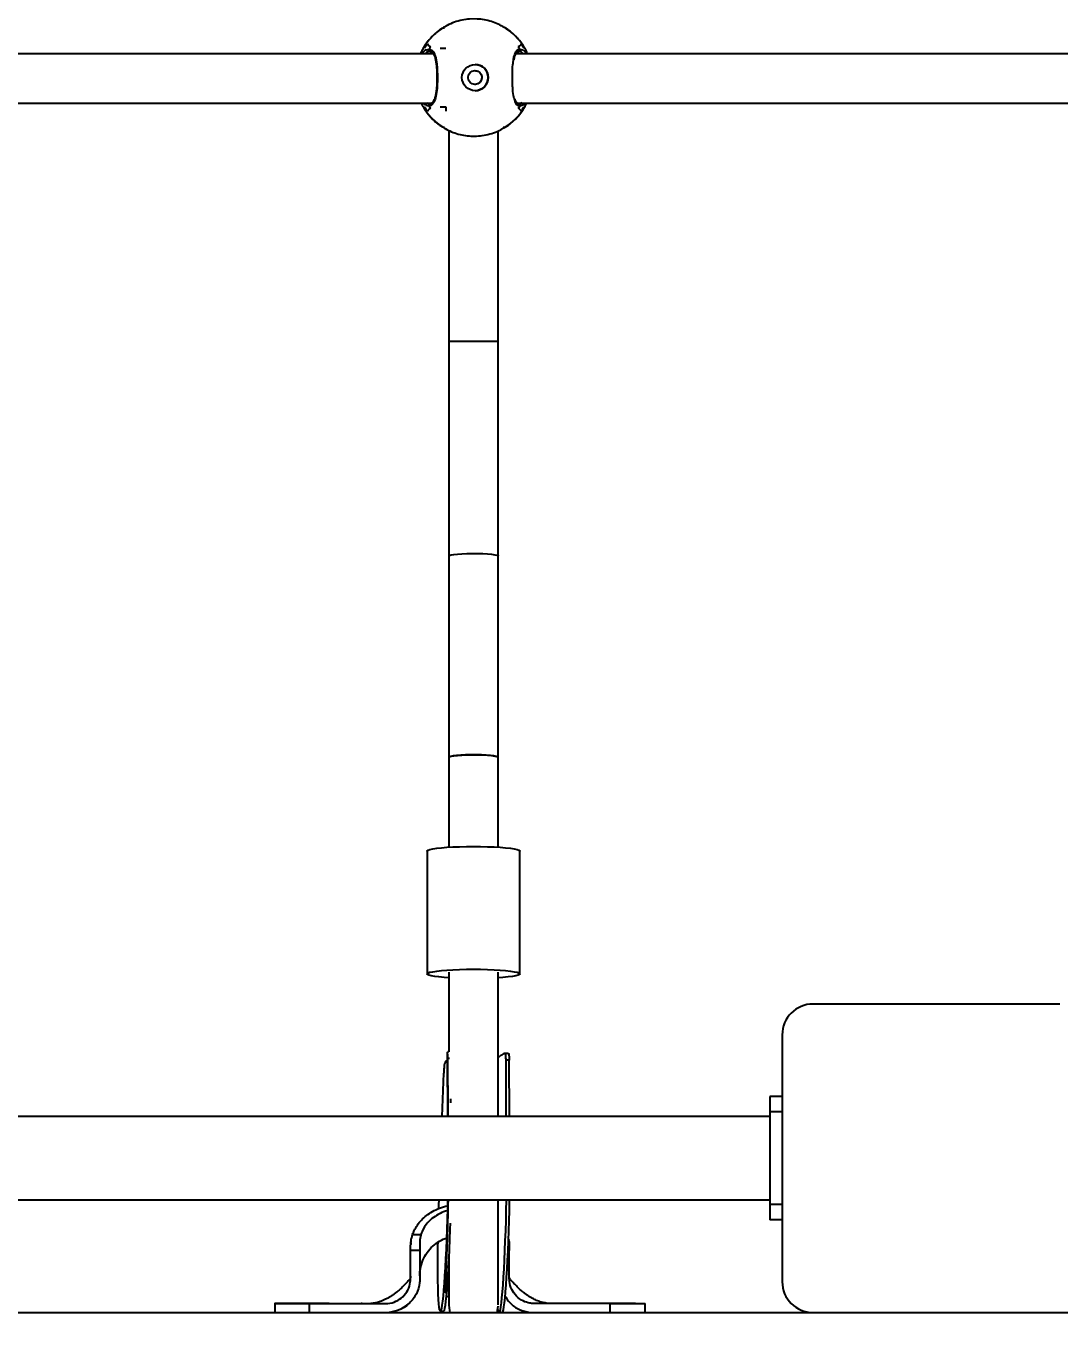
# Model space of a CAD drawing. Header units: millimetres. Extents: x -3365 to 2979, y -3775 to 2808.
# Drawn here: x -116.1 to 218.9, y -1146.7 to -724.7 of the extents above; entities that cross this region are included whole.
import ezdxf

# ---------------------------------------------------------------- set-up
doc = ezdxf.new("R2010")
doc.units = ezdxf.units.MM
for name, color, linetype in [('DIKOM_ОБЪЕКТ', 7, 'Continuous'), ('DIKOM_РАЗМЕР_ЗОНА', 7, 'Continuous'), ('DIKOM_РАЗМЕР_ОБЪЕКТА', 7, 'Continuous')]:
    doc.layers.add(name, color=color, linetype=linetype)
doc.styles.add('style1', font='arial.ttf', dxfattribs={"width": 0.8})
doc.dimstyles.new('1-50', dxfattribs={"dimtxt": 300, "dimasz": 200, "dimexe": 100, "dimexo": 0, "dimgap": 100, "dimtad": 1, "dimdec": 0, "dimtxsty": 'style1', "dimcen": 0, "dimclrd": 7, "dimclre": 7, "dimadec": 1, "dimazin": 2, "dimtfac": 1, "dimtdec": 0, "dimtmove": 0, "dimatfit": 3, "dimfxl": 0, "dimlwd": 25, "dimlwe": 18, "dimarcsym": 0})

# ---------------------------------------------------------------- blocks, each defined once
blk = doc.blocks.new('*D10')
at = {"layer": 'Defpoints', "color": 0, "transparency": 16777216}
for p in [(-921.14, 1308.33), (-1680.72, -1441.67), (325.78, -1441.67)]:
    blk.add_point(p, dxfattribs=at)
at = {"layer": 'DIKOM_РАЗМЕР_ОБЪЕКТА', "color": 7, "lineweight": 18, "transparency": 16777216}
for p, q in [((-921.14, 1308.33), (-1780.72, 1308.33)), ((325.78, -1441.67), (-1780.72, -1441.67))]:
    blk.add_line(p, q, dxfattribs=at)
at = {"layer": 'DIKOM_РАЗМЕР_ОБЪЕКТА', "color": 7, "lineweight": 25, "transparency": 16777216}
blk.add_line((-1680.72, 1108.33), (-1680.72, -1241.67), dxfattribs=at)
at = {"layer": 'DIKOM_РАЗМЕР_ОБЪЕКТА', "color": 7, "transparency": 16777216}
for points in [[(-1714.05, 1108.33), (-1647.38, 1108.33), (-1680.72, 1308.33)], [(-1714.05, -1241.67), (-1647.38, -1241.67), (-1680.72, -1441.67)]]:
    blk.add_solid(points, dxfattribs=at)
at = {"layer": 'DIKOM_РАЗМЕР_ОБЪЕКТА', "color": 0, "transparency": 16777216, "insert": (-1933.89, 16.54), "char_height": 300, "attachment_point": 5, "rotation": 90, "style": 'style1'}
blk.add_mtext('2750', dxfattribs=at)
blk = doc.blocks.new('*D11')
at = {"layer": 'Defpoints', "color": 0, "transparency": 16777216}
for p in [(-2621.14, -852.95), (2978.86, -852.95), (2978.86, -3675.5)]:
    blk.add_point(p, dxfattribs=at)
at = {"layer": 'DIKOM_РАЗМЕР_ЗОНА', "color": 7, "lineweight": 18, "transparency": 16777216}
for p, q in [((-2621.14, -852.95), (-2621.14, -3775.5)), ((2978.86, -852.95), (2978.86, -3775.5))]:
    blk.add_line(p, q, dxfattribs=at)
at = {"layer": 'DIKOM_РАЗМЕР_ЗОНА', "color": 7, "lineweight": 25, "transparency": 16777216}
blk.add_line((-2421.14, -3675.5), (2778.86, -3675.5), dxfattribs=at)
at = {"layer": 'DIKOM_РАЗМЕР_ЗОНА', "color": 7, "transparency": 16777216}
for points in [[(-2421.14, -3642.17), (-2421.14, -3708.83), (-2621.14, -3675.5)], [(2778.86, -3642.17), (2778.86, -3708.83), (2978.86, -3675.5)]]:
    blk.add_solid(points, dxfattribs=at)
at = {"layer": 'DIKOM_РАЗМЕР_ЗОНА', "color": 0, "transparency": 16777216, "insert": (368.05, -3422.33), "char_height": 300, "attachment_point": 5, "style": 'style1'}
blk.add_mtext('5600', dxfattribs=at)
blk = doc.blocks.new('*D12')
at = {"layer": 'Defpoints', "color": 0, "transparency": 16777216}
for p in [(-2915.08, 2808.33), (772.79, 2808.33), (178.86, -2941.67)]:
    blk.add_point(p, dxfattribs=at)
at = {"layer": 'DIKOM_РАЗМЕР_ЗОНА', "color": 7, "lineweight": 18, "transparency": 16777216}
for p, q in [((772.79, 2808.33), (-3015.08, 2808.33)), ((178.86, -2941.67), (-3015.08, -2941.67))]:
    blk.add_line(p, q, dxfattribs=at)
at = {"layer": 'DIKOM_РАЗМЕР_ЗОНА', "color": 7, "lineweight": 25, "transparency": 16777216}
blk.add_line((-2915.08, -2741.67), (-2915.08, 2608.33), dxfattribs=at)
at = {"layer": 'DIKOM_РАЗМЕР_ЗОНА', "color": 7, "transparency": 16777216}
for points in [[(-2948.41, 2608.33), (-2881.74, 2608.33), (-2915.08, 2808.33)], [(-2948.41, -2741.67), (-2881.74, -2741.67), (-2915.08, -2941.67)]]:
    blk.add_solid(points, dxfattribs=at)
at = {"layer": 'DIKOM_РАЗМЕР_ЗОНА', "color": 0, "transparency": 16777216, "insert": (-3168.25, 58.33), "char_height": 300, "attachment_point": 5, "rotation": 90, "style": 'style1'}
blk.add_mtext('5750', dxfattribs=at)

msp = doc.modelspace()

# ---------------------------------------------------------------- linework, layer by layer
at = {"layer": 'DIKOM_ОБЪЕКТ'}
for p, q in [((18.75, -725.39), (19.43, -725.31)), ((39.2, -725.39), (39.25, -725.39)), ((15.84, -733.7), (-257.42, -733.7)), ((13.56, -732.38), (14.48, -732.14)), ((14.75, -732.92), (14.87, -732.91)), ((18.07, -731.89), (19.92, -731.89)), ((315.84, -733.7), (42.58, -733.7)), ((43.44, -732.92), (43.52, -732.91)), ((43.83, -732.14), (44.69, -732.41)), ((45.01, -731.2), (45.08, -731.55)), ((-256.93, -749.7), (15.3, -749.7)), ((13.88, -749.56), (14.68, -749.86)), ((14.87, -749.87), (14.69, -749.85)), ((18.07, -750.89), (19.92, -750.89)), ((19.92, -750.89), (19.92, -752.26)), ((43.07, -749.7), (315.3, -749.7)), ((44.78, -750.29), (43.83, -750.63)), ((43.89, -749.72), (44.62, -749.49)), ((15, -754.19), (15.26, -754.47)), ((45.08, -751.23), (45.01, -751.57)), ((18.75, -757.39), (19.43, -757.47)), ((20.85, -758.53), (20.85, -826.79)), ((36.85, -826.79), (36.85, -758.65)), ((38.43, -757.47), (39.25, -757.39)), ((20.85, -826.79), (20.85, -896.44)), ((20.85, -826.79), (36.85, -826.79)), ((36.85, -896.44), (36.85, -826.79)), ((20.85, -896.44), (20.85, -961.7)), ((36.85, -961.7), (36.85, -896.44)), ((20.85, -961.7), (20.85, -990.84)), ((36.85, -990.84), (36.85, -961.7)), ((13.85, -992.1), (13.85, -1031.91)), ((43.85, -1031.91), (43.85, -992.1)), ((20.85, -1031.3), (20.85, -1057.18)), ((36.85, -1078.17), (36.85, -1031.3)), ((218.86, -1041.67), (138.86, -1041.67)), ((128.86, -1051.67), (128.86, -1131.67)), ((20.38, -1057.9), (20.47, -1078.17)), ((20.85, -1057.18), (20.52, -1057.18)), ((36.85, -1059.02), (37.5, -1058.58)), ((40.01, -1057.7), (38.97, -1057.67)), ((20.39, -1060.22), (20.34, -1060.22)), ((20.48, -1078.17), (20.4, -1059.34)), ((21.05, -1059.36), (20.4, -1059.34)), ((39.45, -1078.17), (39.38, -1059.85)), ((40.37, -1059.88), (39.38, -1059.85)), ((40.45, -1078.17), (40.37, -1059.88)), ((18.67, -1078.17), (19.2, -1064.07)), ((128.86, -1071.67), (124.86, -1071.67)), ((124.86, -1071.67), (124.86, -1076.67)), ((21.46, -1073.69), (21.46, -1072.42)), ((124.86, -1078.17), (-867.14, -1078.17)), ((128.86, -1076.67), (124.86, -1076.67)), ((124.86, -1076.67), (124.86, -1106.67)), ((-867.14, -1105.17), (124.86, -1105.17)), ((36.85, -1139.15), (36.85, -1105.17)), ((128.86, -1106.67), (124.86, -1106.67)), ((124.86, -1106.67), (124.86, -1111.67)), ((128.86, -1111.67), (124.86, -1111.67)), ((9.1, -1116.38), (11.82, -1116.38)), ((11.44, -1121.59), (8.44, -1121.59)), ((8.44, -1129.73), (8.44, -1121.59)), ((8.53, -1118.96), (8.5, -1119.66)), ((11.44, -1121.59), (11.44, -1129.73)), ((40.44, -1121.59), (39.91, -1121.59)), ((40.4, -1120.08), (40.35, -1119.38)), ((40.4, -1120.1), (40.39, -1119.38)), ((40.44, -1129.73), (40.44, -1121.59)), ((20.85, -1123.08), (20.85, -1139.25)), ((8.44, -1130.73), (8.44, -1129.73)), ((11.44, -1129.73), (11.44, -1130.73)), ((40.44, -1130.73), (40.44, -1129.73)), ((-35.56, -1138.73), (-35.56, -1141.67)), ((-30.29, -1138.73), (-35.55, -1138.73)), ((-27.07, -1138.73), (-28.34, -1138.73)), ((-24.28, -1141.67), (-24.28, -1138.73)), ((-24.28, -1138.73), (0.44, -1138.73)), ((7.05, -1139.52), (7.87, -1138.77)), ((73.15, -1138.73), (48.45, -1138.73)), ((73.15, -1141.67), (73.15, -1138.73)), ((77.3, -1138.73), (84.41, -1138.73)), ((84.44, -1141.67), (84.44, -1138.73)), ((-881.14, -1141.67), (138.86, -1141.67)), ((5.41, -1140.48), (7.17, -1139.43)), ((18.09, -1141.24), (19.09, -1141.27)), ((138.86, -1141.67), (218.86, -1141.67)), ((218.86, -1141.67), (1238.86, -1141.67))]:
    msp.add_line(p, q, dxfattribs=at)
at = {"layer": 'DIKOM_ОБЪЕКТ', "flags": 128}
for points in [[(20.85, -896.44), (21.04, -896.27), (21.59, -896.11), (22.48, -895.96), (23.67, -895.83), (25.1, -895.74), (26.71, -895.67), (28.42, -895.65), (30.14, -895.65), (31.81, -895.7), (33.34, -895.78), (34.66, -895.89), (35.7, -896.03), (36.43, -896.19), (36.8, -896.35), (36.85, -896.44)], [(36.85, -961.7), (36.74, -961.57), (36.28, -961.41), (35.47, -961.25), (34.35, -961.12), (32.97, -961.02), (31.4, -960.95), (29.71, -960.91), (27.98, -960.91), (26.29, -960.95), (24.72, -961.02), (23.35, -961.12), (22.23, -961.25), (21.42, -961.41), (20.95, -961.57), (20.85, -961.7)], [(20.85, -961.7), (21.04, -961.53), (21.59, -961.37), (22.48, -961.22), (23.67, -961.09), (25.1, -961), (26.71, -960.93), (28.42, -960.91), (30.14, -960.91), (31.81, -960.96), (33.34, -961.04), (34.66, -961.15), (35.7, -961.29), (36.43, -961.45), (36.8, -961.61), (36.85, -961.7)], [(13.85, -992.1), (13.86, -992.05), (14.12, -991.82), (14.73, -991.6), (15.67, -991.39), (16.92, -991.2), (18.45, -991.03), (20.22, -990.88), (22.19, -990.77), (24.32, -990.68), (26.56, -990.63), (28.85, -990.61)], [(28.85, -990.61), (31.14, -990.63), (33.37, -990.68), (35.5, -990.77), (37.48, -990.88), (39.25, -991.03), (40.78, -991.2), (42.03, -991.39), (42.97, -991.6), (43.57, -991.82), (43.84, -992.05), (43.85, -992.1)], [(20.85, -1033.17), (19.31, -1033.06), (17.65, -1032.9), (16.26, -1032.72), (15.16, -1032.52), (14.38, -1032.3), (13.95, -1032.08), (13.86, -1031.85), (14.12, -1031.62), (14.73, -1031.4), (15.67, -1031.19), (16.92, -1031), (18.45, -1030.83), (20.22, -1030.69), (22.19, -1030.57), (24.32, -1030.48), (26.56, -1030.43), (28.85, -1030.41)], [(28.85, -1030.41), (31.14, -1030.43), (33.37, -1030.48), (35.5, -1030.57), (37.48, -1030.69), (39.25, -1030.83), (40.78, -1031), (42.03, -1031.19), (42.97, -1031.4), (43.57, -1031.62), (43.84, -1031.85), (43.75, -1032.08), (43.31, -1032.3), (42.54, -1032.52), (41.44, -1032.72), (40.05, -1032.9), (38.39, -1033.06), (36.85, -1033.17)], [(20.43, -1105.17), (20.37, -1108.05), (20.29, -1111.37), (20.18, -1114.68), (20.07, -1117.93), (19.94, -1121.1), (19.8, -1124.15), (19.65, -1127.03), (19.49, -1129.73), (19.32, -1132.19), (19.15, -1134.41), (18.97, -1136.35), (18.8, -1137.99), (18.63, -1139.31), (18.46, -1140.3), (18.29, -1140.94), (18.14, -1141.23), (17.99, -1141.16), (17.85, -1140.74), (17.73, -1139.96), (17.61, -1138.85), (17.52, -1137.41), (17.44, -1135.65), (17.37, -1133.61), (17.33, -1131.29), (17.3, -1128.74), (17.29, -1125.97), (17.3, -1123.02), (17.33, -1119.92), (17.34, -1118.93)], [(17.58, -1107.95), (17.62, -1106.8), (17.67, -1105.17)], [(39.42, -1105.17), (39.42, -1105.26), (39.35, -1108.55), (39.26, -1111.88), (39.16, -1115.18), (39.04, -1118.44), (38.91, -1121.61), (38.77, -1124.66), (38.62, -1127.54), (38.46, -1130.23), (38.29, -1132.7), (38.12, -1134.92), (37.95, -1136.86), (37.77, -1138.5), (37.6, -1139.82), (37.43, -1140.8), (37.27, -1141.45), (37.17, -1141.67)], [(40.42, -1105.17), (40.41, -1105.29), (40.35, -1108.58), (40.26, -1111.9), (40.16, -1115.21), (40.04, -1118.47), (39.91, -1121.64), (39.77, -1124.68), (39.62, -1127.57), (39.46, -1130.26), (39.29, -1132.73), (39.12, -1134.95), (38.95, -1136.89), (38.77, -1138.52), (38.6, -1139.84), (38.43, -1140.83), (38.27, -1141.47), (38.18, -1141.67)], [(21.25, -1112.74), (21.18, -1114.7), (21.07, -1117.96), (20.94, -1121.13), (20.8, -1124.17), (20.64, -1127.06), (20.48, -1129.75), (20.32, -1132.22), (20.15, -1134.44), (19.97, -1136.38), (19.8, -1138.02), (19.63, -1139.34), (19.46, -1140.32), (19.29, -1140.96), (19.14, -1141.25), (19.09, -1141.27)], [(20.85, -1139.25), (21.05, -1141.03), (21.22, -1141.67)], [(36.47, -1141.67), (36.65, -1141.03), (36.84, -1139.63)]]:
    msp.add_lwpolyline(points, dxfattribs=at)
at = {"layer": 'DIKOM_ОБЪЕКТ'}
for centre, radius in [((29.36, -741.39), 4.25), ((29.32, -741.39), 2.25)]:
    msp.add_circle(centre, radius, dxfattribs=at)
for centre, radius, start, end in [((29, -741.39), 19, 122.6509, 147.3551), ((29, -741.39), 19, 32.6449, 57.3491), ((29.15, -741.44), 18.77, 144.4043, 149.4161), ((29.28, -741.47), 17.5, 144.9768, 147.7803), ((29.27, -741.31), 17.2, 32.196, 35.047), ((29.04, -741.4), 18.71, 30.579, 35.6076), ((29.36, -741.39), 4.25, 359.9946, 89.9982), ((29.36, -741.39), 4.25, 270.0037, 0.0035), ((29.13, -741.35), 18.75, 210.581, 215.5975), ((29.29, -741.3), 17.51, 212.2211, 215.0219), ((29.25, -741.46), 17.22, 324.9544, 327.8026), ((29.06, -741.38), 18.69, 324.3906, 329.4239), ((29, -741.39), 19, 212.6438, 237.3503), ((29, -741.39), 19, 302.6497, 327.3562), ((138.86, -1051.67), 10, 90, 180), ((138.86, -1131.67), 10, 180, 270), ((39.35, -1140.57), 2.63, 181.9074, 204.7041)]:
    msp.add_arc(centre, radius, start, end, dxfattribs=at)
for points, knots in [([(18.7, -725.45), (18.57, -725.52), (17.79, -725.98), (16.48, -727.05), (14.84, -728.64), (13.43, -730.43), (12.35, -732.12), (11.85, -733.25), (11.65, -733.7)], [0, 0, 0, 0, 0.038966, 0.248131, 0.456368, 0.663077, 0.867026, 1, 1, 1, 1]), ([(38.82, -725.12), (38.16, -724.76), (36.83, -724.01), (34.65, -723.2), (32.36, -722.64), (29.97, -722.36), (27.53, -722.39), (25.07, -722.74), (22.64, -723.43), (20.52, -724.31), (19.29, -725.08), (18.79, -725.39)], [0, 0, 0, 0, 0.107112, 0.217065, 0.328827, 0.442378, 0.557757, 0.675059, 0.794453, 0.916231, 1, 1, 1, 1]), ([(39.27, -725.43), (39.13, -725.32), (38.99, -725.21), (38.83, -725.13), (38.82, -725.12)], [0, 0, 0, 0, 0.963198, 1, 1, 1, 1]), ([(45.03, -731.19), (45.01, -731.16), (44.65, -730.53), (43.77, -729.39), (42.34, -727.8), (40.84, -726.46), (39.75, -725.74), (39.27, -725.43)], [0, 0, 0, 0, 0.012217, 0.264702, 0.524832, 0.791498, 1, 1, 1, 1]), ([(12.07, -733.7), (12.5, -733.15), (12.99, -732.51), (13.49, -732.4), (13.56, -732.38)], [0, 0, 0, 0, 0.858403, 1, 1, 1, 1]), ([(14.77, -732.94), (14.44, -732.94), (13.91, -732.94), (13.38, -733.5), (13.19, -733.7)], [0, 0, 0, 0, 0.633446, 1, 1, 1, 1]), ([(13.89, -730.51), (13.98, -730.67), (14.17, -730.98), (14.69, -731.28), (14.95, -731.43)], [0, 0, 0, 0, 0.49657, 1, 1, 1, 1]), ([(14.95, -731.43), (14.69, -731.28), (14.17, -730.98), (13.98, -730.67), (13.89, -730.51)], [0, 0, 0, 0, 0.496485, 1, 1, 1, 1]), ([(14.76, -732.87), (14.76, -732.87), (14.7, -732.86), (14.59, -732.78), (14.46, -732.64), (14.4, -732.47), (14.4, -732.31), (14.44, -732.2), (14.47, -732.15), (14.48, -732.14)], [0, 0, 0, 0, 0.003763, 0.219163, 0.428683, 0.623644, 0.804823, 0.979465, 1, 1, 1, 1]), ([(14.48, -732.14), (14.45, -732.19), (14.41, -732.28), (14.4, -732.45), (14.44, -732.6), (14.54, -732.74), (14.68, -732.84), (14.82, -732.9), (14.92, -732.9), (14.95, -732.9)], [0, 0, 0, 0, 0.145304, 0.290766, 0.43461, 0.582142, 0.738592, 0.906191, 1, 1, 1, 1]), ([(14.48, -732.14), (14.86, -732.27), (15.66, -732.55), (16.49, -734.29), (16.91, -736.55), (17.12, -739.12), (17.17, -741.88), (17.05, -744.93), (16.71, -747.57), (16.07, -749.52), (15.27, -750.46), (14.68, -750.59), (14.48, -750.63)], [0, 0, 0, 0, 0.111434, 0.22936, 0.339013, 0.410112, 0.516711, 0.623258, 0.729394, 0.834803, 0.941414, 1, 1, 1, 1]), ([(14.96, -732.94), (15.02, -732.95), (15.22, -732.98), (15.54, -733.24), (15.94, -733.8), (16.3, -734.64), (16.58, -735.75), (16.79, -737.08), (16.92, -738.56), (16.99, -739.87), (16.99, -740.66), (16.99, -740.92)], [0, 0, 0, 0, 0.05631, 0.183681, 0.303647, 0.431189, 0.558269, 0.683795, 0.812724, 0.940872, 1, 1, 1, 1]), ([(41.85, -735.45), (41.88, -735.22), (42.03, -734.17), (42.56, -732.95), (43.26, -732.24), (43.72, -732.16), (43.83, -732.14)], [0, 0, 0, 0, 0.102766, 0.487507, 0.879934, 1, 1, 1, 1]), ([(41.96, -735.65), (42.01, -735.42), (42.12, -734.79), (42.39, -734.01), (42.74, -733.35), (43.12, -733), (43.33, -732.87), (43.47, -732.9), (43.48, -732.9)], [0, 0, 0, 0, 0.124989, 0.336787, 0.54921, 0.760545, 0.983633, 1, 1, 1, 1]), ([(44.25, -730.51), (44.18, -730.67), (44.05, -730.98), (43.58, -731.28), (43.35, -731.43)], [0, 0, 0, 0, 0.496569, 1, 1, 1, 1]), ([(44.25, -730.51), (44.18, -730.67), (44.05, -730.98), (43.58, -731.28), (43.35, -731.43)], [0, 0, 0, 0, 0.496569, 1, 1, 1, 1]), ([(43.83, -732.14), (43.85, -732.19), (43.9, -732.28), (43.9, -732.45), (43.86, -732.6), (43.77, -732.74), (43.63, -732.84), (43.48, -732.9), (43.39, -732.9), (43.35, -732.9)], [0, 0, 0, 0, 0.145298, 0.290754, 0.434592, 0.582056, 0.7385, 0.906195, 1, 1, 1, 1]), ([(43.48, -732.88), (43.5, -732.88), (43.59, -732.87), (43.72, -732.78), (43.84, -732.64), (43.9, -732.47), (43.9, -732.31), (43.86, -732.2), (43.83, -732.15), (43.83, -732.14)], [0, 0, 0, 0, 0.067273, 0.268914, 0.465132, 0.64764, 0.817247, 0.980777, 1, 1, 1, 1]), ([(44.99, -733.7), (44.83, -733.52), (44.36, -732.95), (43.88, -732.95), (43.56, -732.96)], [0, 0, 0, 0, 0.319412, 1, 1, 1, 1]), ([(44.69, -732.41), (44.78, -732.43), (45.22, -732.53), (45.66, -733.18), (46.01, -733.7)], [0, 0, 0, 0, 0.199304, 1, 1, 1, 1]), ([(46.35, -733.7), (46.23, -733.41), (45.86, -732.54), (45.36, -731.73), (45.03, -731.19)], [0, 0, 0, 0, 0.331455, 1, 1, 1, 1]), ([(42.2, -748.6), (42.09, -748.34), (41.76, -747.52), (41.57, -745.55), (41.43, -742.94), (41.42, -740.17), (41.52, -737.39), (41.76, -736.03), (41.85, -735.45)], [0, 0, 0, 0, 0.095457, 0.303918, 0.440559, 0.645592, 0.850388, 1, 1, 1, 1]), ([(16.99, -740.92), (17, -741.21), (17.01, -742.06), (16.97, -743.45), (16.86, -745.01), (16.69, -746.43), (16.44, -747.65), (16.12, -748.62), (15.73, -749.32), (15.31, -749.73), (15.04, -749.89), (14.87, -749.87), (14.85, -749.87)], [0, 0, 0, 0, 0.063289, 0.18036, 0.296846, 0.412181, 0.527057, 0.639978, 0.752367, 0.864577, 0.982618, 1, 1, 1, 1]), ([(29.27, -739.15), (29.48, -739.16), (29.94, -739.19), (30.59, -739.52), (31.13, -740.04), (31.46, -740.7), (31.5, -741.17), (31.52, -741.39)], [0, 0, 0, 0, 0.181236, 0.388195, 0.601228, 0.818599, 1, 1, 1, 1]), ([(31.52, -741.39), (31.5, -741.64), (31.45, -742.13), (31.08, -742.8), (30.52, -743.31), (29.88, -743.61), (29.44, -743.61), (29.27, -743.61)], [0, 0, 0, 0, 0.209722, 0.419278, 0.633151, 0.850588, 1, 1, 1, 1]), ([(11.93, -749.7), (11.96, -749.78), (12.26, -750.47), (13.02, -751.7), (13.9, -753), (14.51, -753.65), (14.65, -753.8)], [0, 0, 0, 0, 0.051899, 0.456626, 0.876788, 1, 1, 1, 1]), ([(13.36, -750.24), (13.24, -750.21), (13.01, -750.17), (12.79, -749.85), (12.68, -749.7)], [0, 0, 0, 0, 0.526158, 1, 1, 1, 1]), ([(14.48, -750.63), (14.43, -750.64), (14.08, -750.66), (13.7, -750.44), (13.36, -750.24)], [0, 0, 0, 0, 0.12094, 1, 1, 1, 1]), ([(14.48, -750.63), (14.45, -750.59), (14.41, -750.49), (14.4, -750.33), (14.44, -750.17), (14.54, -750.04), (14.68, -749.93), (14.82, -749.88), (14.92, -749.87), (14.95, -749.87)], [0, 0, 0, 0, 0.145329, 0.290763, 0.434607, 0.582161, 0.738595, 0.906194, 1, 1, 1, 1]), ([(14.81, -749.9), (14.8, -749.9), (14.71, -749.91), (14.59, -749.99), (14.46, -750.13), (14.4, -750.3), (14.4, -750.47), (14.44, -750.58), (14.47, -750.63), (14.48, -750.63)], [0, 0, 0, 0, 0.057065, 0.260924, 0.459256, 0.643785, 0.815238, 0.980564, 1, 1, 1, 1]), ([(43.83, -750.63), (43.77, -750.63), (43.31, -750.56), (42.66, -750.14), (42.32, -749), (42.2, -748.6)], [0, 0, 0, 0, 0.078537, 0.679044, 1, 1, 1, 1]), ([(43.32, -749.82), (43.26, -749.81), (43.09, -749.77), (42.78, -749.46), (42.47, -748.97), (42.32, -748.5), (42.26, -748.32)], [0, 0, 0, 0, 0.180993, 0.503839, 0.80903, 1, 1, 1, 1]), ([(43.35, -749.87), (43.37, -749.88), (43.43, -749.89), (43.5, -749.85), (43.55, -749.83)], [0, 0, 0, 0, 0.218316, 1, 1, 1, 1]), ([(43.35, -749.87), (43.42, -749.88), (43.55, -749.89), (43.72, -749.99), (43.84, -750.13), (43.9, -750.3), (43.9, -750.47), (43.86, -750.58), (43.83, -750.63), (43.83, -750.63)], [0, 0, 0, 0, 0.177702, 0.355456, 0.528462, 0.689361, 0.838859, 0.983053, 1, 1, 1, 1]), ([(43.83, -750.63), (43.85, -750.59), (43.9, -750.49), (43.9, -750.33), (43.86, -750.17), (43.77, -750.04), (43.63, -749.93), (43.48, -749.88), (43.39, -749.87), (43.35, -749.87)], [0, 0, 0, 0, 0.145323, 0.290751, 0.434589, 0.582075, 0.738503, 0.906198, 1, 1, 1, 1]), ([(45.49, -749.7), (45.36, -749.89), (45.12, -750.23), (44.89, -750.27), (44.78, -750.29)], [0, 0, 0, 0, 0.574344, 1, 1, 1, 1]), ([(45.01, -751.57), (45.26, -751.19), (45.66, -750.59), (45.95, -749.94), (46.05, -749.7)], [0, 0, 0, 0, 0.639485, 1, 1, 1, 1]), ([(14.95, -751.35), (14.69, -751.5), (14.17, -751.8), (13.98, -752.11), (13.89, -752.26)], [0, 0, 0, 0, 0.496485, 1, 1, 1, 1]), ([(13.89, -752.26), (13.98, -752.11), (14.17, -751.8), (14.69, -751.5), (14.95, -751.35)], [0, 0, 0, 0, 0.49657, 1, 1, 1, 1]), ([(15.26, -754.47), (15.39, -754.63), (16.02, -755.33), (17.19, -756.33), (18.3, -757.06), (18.79, -757.39)], [0, 0, 0, 0, 0.134305, 0.610927, 1, 1, 1, 1]), ([(39.27, -757.34), (39.41, -757.27), (40.2, -756.8), (41.26, -755.97), (42.08, -755.13), (42.37, -754.84)], [0, 0, 0, 0, 0.1161, 0.692558, 1, 1, 1, 1]), ([(42.37, -754.84), (42.63, -754.59), (43.43, -753.82), (44.32, -752.72), (44.86, -751.82), (45.01, -751.57)], [0, 0, 0, 0, 0.252603, 0.792663, 1, 1, 1, 1]), ([(43.35, -751.35), (43.58, -751.5), (44.05, -751.8), (44.18, -752.11), (44.25, -752.26)], [0, 0, 0, 0, 0.496483, 1, 1, 1, 1]), ([(43.35, -751.35), (43.58, -751.5), (44.05, -751.8), (44.18, -752.11), (44.25, -752.26)], [0, 0, 0, 0, 0.496483, 1, 1, 1, 1]), ([(19.18, -757.65), (19.84, -758.02), (21.17, -758.76), (23.35, -759.57), (25.64, -760.14), (28.03, -760.41), (30.47, -760.38), (32.93, -760.03), (35.36, -759.35), (37.5, -758.45), (38.75, -757.67), (39.27, -757.34)], [0, 0, 0, 0, 0.106717, 0.216264, 0.327613, 0.440745, 0.555698, 0.672567, 0.79152, 0.912849, 1, 1, 1, 1]), ([(20.4, -1059.34), (20.4, -1058.92), (20.39, -1058.06), (20.36, -1057.3), (20.47, -1057.23), (20.52, -1057.2)], [0, 0, 0, 0, 0.346211, 0.692518, 1, 1, 1, 1]), ([(39.38, -1059.85), (39.37, -1059.42), (39.36, -1058.56), (39.28, -1057.81), (38.99, -1057.59), (38.43, -1057.87), (37.82, -1058.33), (37.5, -1058.58)], [0, 0, 0, 0, 0.203179, 0.406427, 0.606935, 0.797523, 1, 1, 1, 1]), ([(40.01, -1057.7), (40.01, -1057.7), (40.17, -1057.62), (40.27, -1057.92), (40.37, -1058.61), (40.37, -1059.45), (40.37, -1059.88)], [0, 0, 0, 0, 0.005856, 0.331136, 0.660361, 1, 1, 1, 1]), ([(20.34, -1060.27), (20.26, -1060.25), (19.91, -1060.18), (19.6, -1060.56), (19.35, -1061.42), (19.26, -1062.64), (19.22, -1063.61), (19.2, -1064.07)], [0, 0, 0, 0, 0.079846, 0.322964, 0.553382, 0.788717, 1, 1, 1, 1]), ([(20.59, -1105.17), (20.58, -1105.54), (20.56, -1106.93), (20.51, -1109.37), (20.42, -1113.32), (20.28, -1117.94), (20.11, -1122.84), (19.95, -1126.9), (19.82, -1130.09), (19.73, -1132.47), (19.7, -1134.07), (19.69, -1135.09), (19.8, -1135.27), (19.86, -1135.35)], [0, 0, 0, 0, 0.027732, 0.10353, 0.176868, 0.315902, 0.444959, 0.563983, 0.672972, 0.771981, 0.861122, 0.940569, 1, 1, 1, 1]), ([(9.1, -1116.38), (9.27, -1115.95), (9.93, -1114.26), (11.46, -1112.11), (13.59, -1110.17), (15.58, -1108.82), (17.85, -1107.78), (19.56, -1107.17), (20.49, -1107.04), (20.55, -1107.03)], [0, 0, 0, 0, 0.091613, 0.355091, 0.503486, 0.651946, 0.819188, 0.986469, 1, 1, 1, 1]), ([(20.52, -1108.65), (20.47, -1108.66), (19.58, -1108.83), (17.98, -1109.52), (15.83, -1110.77), (13.73, -1112.64), (12.41, -1114.62), (11.93, -1116.05), (11.82, -1116.38)], [0, 0, 0, 0, 0.013352, 0.221634, 0.423556, 0.62524, 0.91207, 1, 1, 1, 1]), ([(8.44, -1120.51), (8.46, -1119.82), (8.51, -1118.41), (8.9, -1117.06), (9.1, -1116.38)], [0, 0, 0, 0, 0.492156, 1, 1, 1, 1]), ([(11.82, -1116.38), (11.8, -1116.46), (11.68, -1116.87), (11.46, -1117.92), (11.43, -1119.59), (11.43, -1120.92), (11.44, -1121.59)], [0, 0, 0, 0, 0.048367, 0.242134, 0.618945, 1, 1, 1, 1]), ([(11.44, -1129.8), (11.44, -1129.7), (11.44, -1129.53), (11.44, -1129.21), (11.48, -1128.52), (11.67, -1126.96), (12.34, -1124.69), (13.72, -1122.19), (15.57, -1120.09), (17.78, -1118.42), (19.46, -1117.75), (20.29, -1117.42)], [0, 0, 0, 0, 0.017849, 0.033091, 0.061202, 0.146264, 0.321232, 0.495401, 0.666892, 0.835417, 1, 1, 1, 1]), ([(40.07, -1117.59), (40.14, -1117.85), (40.41, -1118.79), (40.42, -1119.79), (40.44, -1120.51)], [0, 0, 0, 0, 0.276959, 1, 1, 1, 1]), ([(8.44, -1121.59), (8.44, -1121.5), (8.44, -1121.14), (8.44, -1120.78), (8.44, -1120.51)], [0, 0, 0, 0, 0.256327, 1, 1, 1, 1]), ([(40.44, -1120.51), (40.44, -1120.61), (40.44, -1120.97), (40.44, -1121.33), (40.44, -1121.59)], [0, 0, 0, 0, 0.256333, 1, 1, 1, 1]), ([(8.44, -1129.91), (8.44, -1130), (8.43, -1130.18), (8.42, -1130.23), (8.42, -1130.27), (8.4, -1130.35), (8.39, -1130.39), (8.38, -1130.42), (8.36, -1130.45), (8.34, -1130.51), (8.25, -1130.76), (7.71, -1131.45), (6.8, -1132.36), (5.61, -1133.63), (4.52, -1134.63), (3.64, -1135.35), (2.72, -1136), (1.62, -1136.71), (0.19, -1137.48), (-1.55, -1138.19), (-3.37, -1138.67), (-4.07, -1138.71), (-4.43, -1138.73)], [0, 0, 0, 0, 0.018189, 0.034394, 0.052853, 0.056714, 0.058316, 0.059781, 0.06126, 0.06295, 0.067436, 0.091969, 0.171062, 0.268638, 0.337573, 0.396368, 0.442788, 0.502188, 0.593498, 0.710965, 0.847913, 1, 1, 1, 1]), ([(0.44, -1138.73), (0.66, -1138.73), (1.78, -1138.7), (3.77, -1138.17), (6.04, -1136.65), (7.68, -1134.46), (8.37, -1132.36), (8.42, -1131.1), (8.44, -1130.73)], [0, 0, 0, 0, 0.054127, 0.26833, 0.482535, 0.697283, 0.911983, 1, 1, 1, 1]), ([(11.44, -1130.73), (11.43, -1130.82), (11.43, -1131.24), (11.31, -1132.9), (10.51, -1135.67), (8.29, -1138.71), (5.21, -1140.94), (2.77, -1141.43), (1.56, -1141.67)], [0, 0, 0, 0, 0.015848, 0.079303, 0.310362, 0.541418, 0.771458, 1, 1, 1, 1]), ([(53.41, -1138.73), (53.09, -1138.72), (52.49, -1138.69), (50.96, -1138.34), (49.41, -1137.79), (47.9, -1137.08), (46.66, -1136.34), (45.55, -1135.58), (44.6, -1134.85), (43.54, -1133.89), (42.49, -1132.75), (41.57, -1131.88), (40.92, -1131.17), (40.61, -1130.72), (40.53, -1130.52), (40.51, -1130.47), (40.5, -1130.44), (40.49, -1130.41), (40.48, -1130.39), (40.46, -1130.3), (40.46, -1130.29), (40.44, -1130.19), (40.44, -1130.15), (40.43, -1129.83), (40.44, -1129.38), (40.44, -1129.02), (40.44, -1128.99)], [0, 0, 0, 0, 0.123501, 0.236936, 0.338255, 0.423564, 0.505841, 0.555173, 0.608285, 0.672831, 0.753515, 0.819964, 0.860358, 0.879465, 0.88284, 0.884169, 0.885328, 0.886419, 0.887539, 0.890108, 0.907333, 0.920555, 0.928247, 0.937349, 0.995225, 1, 1, 1, 1]), ([(48.45, -1138.73), (48.36, -1138.73), (47.9, -1138.73), (46.69, -1138.6), (44.75, -1137.98), (42.65, -1136.47), (41.08, -1134.24), (40.48, -1132.2), (40.44, -1131.02), (40.44, -1130.73)], [0, 0, 0, 0, 0.022087, 0.110619, 0.289019, 0.50289, 0.717714, 0.931832, 1, 1, 1, 1]), ([(-35.54, -1138.73), (-35.55, -1138.73), (-35.64, -1138.73), (-35.29, -1138.73), (-34.43, -1138.73), (-33, -1138.73), (-31.06, -1138.73), (-28.29, -1138.73), (-25.79, -1138.73), (-24.28, -1138.73)], [0, 0, 0, 0, 0.012296, 0.165144, 0.313683, 0.466531, 0.615072, 0.767919, 1, 1, 1, 1]), ([(-27.29, -1138.73), (-27.91, -1138.73), (-29.12, -1138.73), (-29.9, -1138.73), (-30.29, -1138.73)], [0, 0, 0, 0, 0.507944, 1, 1, 1, 1]), ([(-22.69, -1138.73), (-23.99, -1138.73), (-26.48, -1138.73), (-28.81, -1138.73), (-29.93, -1138.73)], [0, 0, 0, 0, 0.521845, 1, 1, 1, 1]), ([(-17.96, -1138.73), (-19.27, -1138.73), (-21.78, -1138.73), (-23.74, -1138.73), (-24.67, -1138.73)], [0, 0, 0, 0, 0.522533, 1, 1, 1, 1]), ([(-7.23, -1138.72), (-7.27, -1138.72), (-7.37, -1138.72), (-7.47, -1138.72), (-7.52, -1138.72)], [0, 0, 0, 0, 0.499592, 1, 1, 1, 1]), ([(7.32, -1139.32), (7.37, -1139.27), (7.48, -1139.18), (7.6, -1139.08), (7.66, -1139.03)], [0, 0, 0, 0, 0.499814, 1, 1, 1, 1]), ([(20.43, -1136.46), (20.47, -1136.47), (20.53, -1136.49), (20.76, -1136.22), (20.85, -1136.11)], [0, 0, 0, 0, 0.594365, 1, 1, 1, 1]), ([(39, -1136.18), (39.52, -1137.01), (40.7, -1138.88), (43.6, -1140.88), (45.96, -1141.38), (47.12, -1141.62)], [0, 0, 0, 0, 0.287746, 0.652065, 1, 1, 1, 1]), ([(53.87, -1138.71), (53.8, -1138.71), (53.67, -1138.71), (53.53, -1138.71), (53.46, -1138.72)], [0, 0, 0, 0, 0.498436, 1, 1, 1, 1]), ([(73.81, -1138.73), (72.87, -1138.73), (70.92, -1138.73), (68.42, -1138.73), (67.11, -1138.73)], [0, 0, 0, 0, 0.477552, 1, 1, 1, 1]), ([(81.33, -1138.73), (80.42, -1138.73), (77.28, -1138.73), (74.15, -1138.73), (71.92, -1138.73)], [0, 0, 0, 0, 0.291645, 1, 1, 1, 1]), ([(73.15, -1138.73), (73.24, -1138.73), (73.65, -1138.73), (75.37, -1138.73), (77.78, -1138.73), (80.32, -1138.73), (82.15, -1138.73), (83.49, -1138.73), (84.3, -1138.73), (84.38, -1138.73), (84.41, -1138.73)], [0, 0, 0, 0, 0.012377, 0.061895, 0.261127, 0.409638, 0.562453, 0.710965, 0.863783, 1, 1, 1, 1])]:
    msp.add_open_spline(points, degree=3, knots=knots, dxfattribs=at)

# ---------------------------------------------------------------- dimensions: what is measured, and where the dimension line sits
at = {"layer": 'DIKOM_РАЗМЕР_ЗОНА'}
dim = msp.add_linear_dim(base=(-2915.08, 2808.33), p1=(178.86, -2941.67), p2=(772.79, 2808.33), angle=90, dimstyle='1-50', dxfattribs=at)
dim.commit()
dim.dimension.update_dxf_attribs({"geometry": '*D12', "text_midpoint": (-2915.08, 58.33), "dimtype": 160})
dim = msp.add_linear_dim(base=(2978.86, -3675.5), p1=(-2621.14, -852.95), p2=(2978.86, -852.95), dimstyle='1-50', dxfattribs=at)
dim.commit()
dim.dimension.update_dxf_attribs({"geometry": '*D11', "text_midpoint": (368.05, -3675.5), "dimtype": 160})
at = {"layer": 'DIKOM_РАЗМЕР_ОБЪЕКТА'}
dim = msp.add_linear_dim(base=(-1680.72, -1441.67), p1=(-921.14, 1308.33), p2=(325.78, -1441.67), angle=90, dimstyle='1-50', dxfattribs=at)
dim.commit()
dim.dimension.update_dxf_attribs({"geometry": '*D10', "text_midpoint": (-1680.72, 16.54), "dimtype": 160})

doc.saveas('drawing.dxf')
